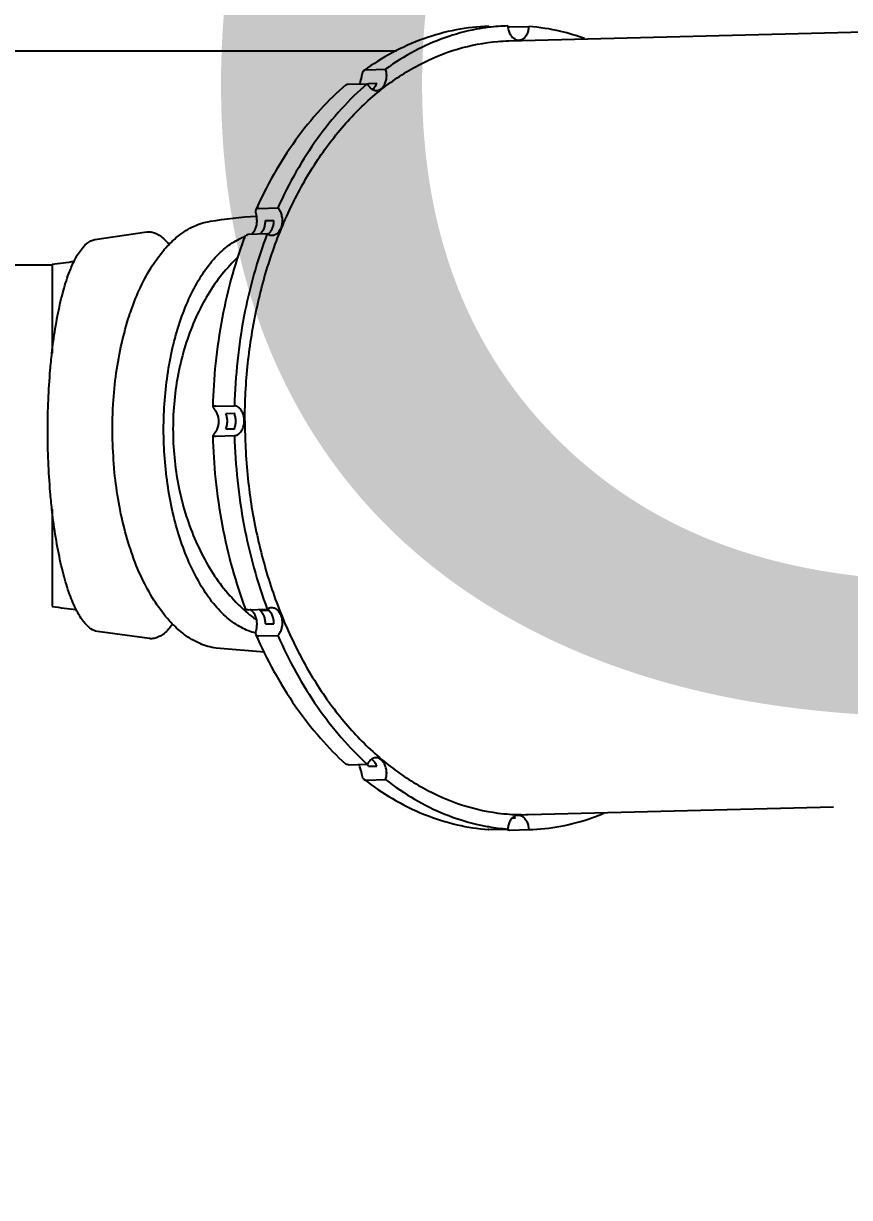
# Model space of a CAD drawing. Header units: inches. Extents: x -40190 to 0, y -3216 to 2257.
# Drawn here: x -22020.39 to -22009.55, y 307.56 to 322.97 of the extents above; entities that cross this region are included whole.
import ezdxf
from ezdxf import colors
from ezdxf.entities.mleader import LeaderData, LeaderLine
from ezdxf.enums import TextEntityAlignment as Align
from ezdxf.math import Vec2, Vec3

# ---------------------------------------------------------------- set-up
doc = ezdxf.new("R2010")
doc.units = ezdxf.units.IN
doc.header["$LTSCALE"] = 0.5
doc.header["$MEASUREMENT"] = 0
for name, color, linetype in [('A113$0$A-ANNO-TEXT', 8, 'Continuous'), ('A113$0$E-POWER-GEN', 8, 'Continuous'), ('E-Anno-Keyn', 72, 'Continuous'), ('E-Anno-Note', 6, 'Continuous'), ('M-Elect-Generator', 94, 'Continuous'), ('M-HVAC-text', 6, 'Continuous'), ('XREF', 7, 'Continuous')]:
    doc.layers.add(name, color=color, linetype=linetype)
doc.styles.add('A113$0$Arial', font='arial.ttf', dxfattribs={"height": 0.076839})
doc.styles.add('MAMEP ANNO', font='arial.ttf', dxfattribs={"height": 0.101562})
doc.styles.get("Standard").update_dxf_attribs({"font": 'simplex.shx'})

# ---------------------------------------------------------------- blocks, each defined once
blk = doc.blocks.new('MLD-KeyNote')
at = {"color": 0, "linetype": 'Continuous', "transparency": 16777216}
blk.add_lwpolyline([(-0.09375, -0.09375), (0.09375, -0.09375), (0.09375, 0.09375), (-0.09375, 0.09375)], close=True, dxfattribs=at)
at = {"color": 0, "linetype": 'ByBlock', "transparency": 16777216, "style": 'MAMEP ANNO'}
blk.add_attdef('ID', text='', height=0.10156, dxfattribs=at).set_placement((0, 0), align=Align.MIDDLE_CENTER)
blk = doc.blocks.new('A113')
at = {"layer": 'A113$0$E-POWER-GEN', "lineweight": 0}
blk.add_3dface([(-22082.1462, 335.9658, 1992.7541), (-21939.9204, 335.9658, 1992.7541), (-21939.9204, 268.1658, 1992.7541), (-22082.1462, 268.1658, 1992.7541)], dxfattribs=at)
at = {"layer": 'A113$0$A-ANNO-TEXT', "lineweight": 13, "style": 'A113$0$Arial', "width": 1.246875}
blk.add_text('CONC. ', height=16, dxfattribs=at).set_placement((-22081.2124, 314.104))

msp = doc.modelspace()

# ---------------------------------------------------------------- linework, layer by layer
at = {"layer": 'M-Elect-Generator', "color": 1}
for p, q in [((-22014.283, 322.933, 0.001), (-22014.283, 322.933, 0.001)), ((-22014.021, 322.743, 0.001), (-22005.07, 322.968, 0.001)), ((-22014.005, 322.926, 0.001), (-22013.755, 322.932, 0.001)), ((-22013.954, 322.776, 0.001), (-22013.933, 322.776, 0.001)), ((-22041.447, 322.613, 0.001), (-22015.492, 322.613, 0.001)), ((-22015.888, 322.365, 0.001), (-22015.637, 322.372, 0.001)), ((-22016.128, 322.175, 0.001), (-22015.878, 322.181, 0.001)), ((-22015.863, 322.185, 0.001), (-22015.752, 322.188, 0.001)), ((-22017.303, 320.544, 0.001), (-22017.053, 320.55, 0.001)), ((-22017.214, 320.384, 0.001), (-22017.102, 320.387, 0.001)), ((-22019.455, 320.135, 0.001), (-22018.771, 320.237, 0.001)), ((-22017.442, 320.207, 0.001), (-22017.191, 320.214, 0.001)), ((-22017.187, 320.211, 0.001), (-22017.175, 320.212, 0.001)), ((-22020.015, 319.798, 0.001), (-22020.783, 319.798, 0.001)), ((-22020.015, 319.808, 0.001), (-22020.015, 318.643, 0.001)), ((-22017.872, 317.949, 0.001), (-22017.621, 317.955, 0.001)), ((-22017.735, 317.853, 0.001), (-22017.623, 317.856, 0.001)), ((-22017.735, 317.649, 0.001), (-22017.623, 317.651, 0.001)), ((-22017.872, 317.556, 0.001), (-22017.621, 317.563, 0.001)), ((-22020.015, 316.597, 0.001), (-22020.015, 315.319, 0.001)), ((-22017.442, 315.277, 0.001), (-22017.191, 315.283, 0.001)), ((-22017.286, 315.27, 0.001), (-22017.175, 315.273, 0.001)), ((-22018.735, 314.898, 0.001), (-22019.421, 314.99, 0.001)), ((-22017.214, 315.091, 0.001), (-22017.102, 315.094, 0.001)), ((-22017.303, 314.933, 0.001), (-22017.053, 314.939, 0.001)), ((-22017.228, 314.722, 0.001), (-22017.861, 314.774, 0.001)), ((-22016.128, 313.243, 0.001), (-22015.878, 313.249, 0.001)), ((-22015.863, 313.222, 0.001), (-22015.752, 313.225, 0.001)), ((-22015.888, 313.04, 0.001), (-22015.637, 313.047, 0.001)), ((-22013.766, 312.588, 0.001), (-22009.758, 312.689, 0.001)), ((-22013.973, 312.544, 0.001), (-22013.933, 312.545, 0.001)), ((-22014.283, 312.392, 0.001), (-22014.289, 312.392, 0.001)), ((-22014.283, 312.392, 0.001), (-22014.043, 312.398, 0.001)), ((-22014.005, 312.385, 0.001), (-22013.755, 312.391, 0.001))]:
    msp.add_line(p, q, dxfattribs=at)
msp.add_arc((-22029.178, 317.563, 0.001), 25, 58.8216, 52.9465, dxfattribs=at)
for points, start_tangent, end_tangent in [([(-22014.283, 322.933, 0.001), (-22014.71, 322.887, 0.001), (-22015.137, 322.771, 0.001), (-22015.551, 322.586, 0.001), (-22015.918, 322.356, 0.001)], (-0.999621, -0.027513), (-0.810575, -0.585634)), ([(-22014.282, 322.921, 0.001), (-22014.449, 322.895, 0.001), (-22014.859, 322.784, 0.001), (-22015.256, 322.609, 0.001), (-22015.637, 322.372, 0.001)], (-0.992547, -0.121864), (-0.810635, -0.585552)), ([(-22014.032, 322.939, 0.001), (-22014.282, 322.921, 0.001)], (-0.999622, -0.027496), (-0.992547, -0.121864)), ([(-22014.032, 322.939, 0.001), (-22014.031, 322.92, 0.001)], (0.048503, -0.998823), (0.118834, -0.992914)), ([(-22014.031, 322.92, 0.001), (-22014.023, 322.882, 0.001), (-22014.003, 322.83, 0.001), (-22013.972, 322.789, 0.001)], (0.118834, -0.992914), (0.708676, -0.705534)), ([(-22014.005, 322.926, 0.001), (-22014.029, 322.92, 0.001)], (-0.999684, -0.025151), (-0.918008, -0.396562)), ([(-22013.888, 322.753, 0.001), (-22013.852, 322.76, 0.001), (-22013.815, 322.785, 0.001), (-22013.784, 322.825, 0.001), (-22013.763, 322.875, 0.001), (-22013.755, 322.932, 0.001)], (0.99965, 0.026449), (0.048622, 0.998817)), ([(-22013.026, 322.773, 0.001), (-22013.338, 322.867, 0.001), (-22013.755, 322.932, 0.001)], (-0.940002, 0.341168), (-0.996985, 0.077589)), ([(-22017.485, 317.756, 0.001), (-22017.445, 318.511, 0.001), (-22017.325, 319.248, 0.001), (-22017.129, 319.95, 0.001), (-22016.861, 320.6, 0.001), (-22016.526, 321.185, 0.001), (-22016.133, 321.691, 0.001), (-22015.689, 322.108, 0.001), (-22015.205, 322.425, 0.001), (-22014.693, 322.636, 0.001), (-22014.162, 322.735, 0.001), (-22014.021, 322.743, 0.001)], (0, 1), (0.999687, 0.025021)), ([(-22013.972, 322.789, 0.001), (-22013.945, 322.768, 0.001)], (0.708676, -0.705534), (0.859887, -0.510485)), ([(-22013.945, 322.768, 0.001), (-22013.935, 322.762, 0.001), (-22013.893, 322.753, 0.001), (-22013.888, 322.753, 0.001)], (0.859887, -0.510485), (0.99965, 0.026449)), ([(-22013.944, 322.768, 0.001), (-22013.933, 322.776, 0.001)], (0.832691, 0.553738), (0.768808, 0.63948)), ([(-22015.888, 322.365, 0.001), (-22015.912, 322.359, 0.001), (-22015.918, 322.356, 0.001)], (-0.999684, -0.025151), (-0.807763, -0.589507)), ([(-22015.757, 322.092, 0.001), (-22015.731, 322.096, 0.001), (-22015.693, 322.116, 0.001), (-22015.66, 322.152, 0.001), (-22015.637, 322.2, 0.001), (-22015.624, 322.257, 0.001), (-22015.625, 322.316, 0.001), (-22015.637, 322.372, 0.001)], (0.999656, 0.026211), (-0.324478, 0.945893)), ([(-22015.976, 322.179, 0.001), (-22015.973, 322.186, 0.001), (-22015.96, 322.238, 0.001)], (0.380671, 0.92471), (0.141158, 0.989987)), ([(-22015.918, 322.356, 0.001), (-22015.931, 322.343, 0.001), (-22015.944, 322.316, 0.001), (-22015.953, 322.28, 0.001), (-22015.96, 322.238, 0.001)], (-0.807763, -0.589507), (-0.141158, -0.989987)), ([(-22016.16, 322.164, 0.001), (-22016.491, 321.842, 0.001), (-22016.818, 321.44, 0.001), (-22017.107, 320.987, 0.001), (-22017.341, 320.525, 0.001)], (-0.757224, -0.653156), (-0.409432, -0.91234)), ([(-22015.878, 322.181, 0.001), (-22016.219, 321.848, 0.001), (-22016.531, 321.461, 0.001), (-22016.81, 321.027, 0.001), (-22017.053, 320.55, 0.001)], (-0.75712, -0.653276), (-0.409837, -0.912159)), ([(-22016.16, 322.164, 0.001), (-22016.152, 322.17, 0.001), (-22016.128, 322.175, 0.001)], (0.72161, 0.6923), (0.999684, 0.025151)), ([(-22015.878, 322.181, 0.001), (-22015.85, 322.138, 0.001), (-22015.815, 322.107, 0.001)], (0.425549, -0.904936), (0.858092, -0.513497)), ([(-22015.869, 322.17, 0.001), (-22015.863, 322.185, 0.001)], (0.434658, 0.900596), (0.365238, 0.930914)), ([(-22015.815, 322.107, 0.001), (-22015.814, 322.107, 0.001), (-22015.773, 322.093, 0.001), (-22015.757, 322.092, 0.001)], (0.858092, -0.513497), (0.999656, 0.026211)), ([(-22015.814, 322.106, 0.001), (-22015.804, 322.113, 0.001)], (0.839424, 0.543477), (0.784519, 0.620105)), ([(-22015.804, 322.113, 0.001), (-22015.792, 322.124, 0.001)], (0.784519, 0.620105), (0.708601, 0.705609)), ([(-22015.792, 322.124, 0.001), (-22015.774, 322.145, 0.001), (-22015.752, 322.188, 0.001)], (0.708601, 0.705609), (0.365238, 0.930914)), ([(-22017.34, 320.525, 0.001), (-22017.344, 320.508, 0.001), (-22017.341, 320.479, 0.001), (-22017.332, 320.44, 0.001)], (-0.444875, -0.895593), (0.2308, -0.973001)), ([(-22017.303, 320.544, 0.001), (-22017.326, 320.54, 0.001), (-22017.34, 320.525, 0.001)], (-0.999684, -0.025151), (-0.444875, -0.895593)), ([(-22017.125, 320.192, 0.001), (-22017.11, 320.193, 0.001), (-22017.07, 320.21, 0.001), (-22017.036, 320.242, 0.001), (-22017.01, 320.287, 0.001), (-22016.994, 320.342, 0.001), (-22016.991, 320.401, 0.001), (-22017.001, 320.458, 0.001), (-22017.022, 320.51, 0.001), (-22017.053, 320.55, 0.001)], (0.999712, 0.024006), (-0.715527, 0.698585)), ([(-22018.484, 320.067, 0.001), (-22018.356, 320.184, 0.001), (-22018.152, 320.31, 0.001), (-22017.942, 320.375, 0.001)], (0.695279, 0.71874), (0.987216, 0.159391)), ([(-22017.942, 320.375, 0.001), (-22017.333, 320.444, 0.001)], (0.987221, 0.159354), (0.997903, 0.064728)), ([(-22017.395, 320.208, 0.001), (-22017.368, 320.236, 0.001), (-22017.344, 320.279, 0.001), (-22017.329, 320.33, 0.001), (-22017.325, 320.385, 0.001), (-22017.332, 320.44, 0.001)], (0.788164, 0.615466), (-0.2308, 0.973001)), ([(-22017.284, 320.211, 0.001), (-22017.256, 320.24, 0.001), (-22017.232, 320.282, 0.001), (-22017.218, 320.331, 0.001), (-22017.214, 320.384, 0.001)], (0.785084, 0.61939), (-0.015078, 0.999886)), ([(-22017.144, 320.243, 0.001), (-22017.121, 320.285, 0.001), (-22017.107, 320.334, 0.001), (-22017.102, 320.387, 0.001)], (0.593386, 0.804918), (-0.015078, 0.999886)), ([(-22018.771, 320.237, 0.001), (-22018.7, 320.233, 0.001), (-22018.583, 320.175, 0.001), (-22018.478, 320.065, 0.001)], (0.995332, 0.096512), (0.587974, -0.80888)), ([(-22017.191, 320.214, 0.001), (-22017.366, 319.68, 0.001), (-22017.497, 319.121, 0.001), (-22017.582, 318.544, 0.001), (-22017.621, 317.955, 0.001)], (-0.353204, -0.935546), (-0.026357, -0.999653)), ([(-22017.463, 320.189, 0.001), (-22017.442, 320.207, 0.001)], (0.34666, 0.937991), (0.999684, 0.025151)), ([(-22017.191, 320.214, 0.001), (-22017.187, 320.211, 0.001)], (0.812777, -0.582575), (0.833752, -0.55214)), ([(-22017.187, 320.211, 0.001), (-22017.152, 320.195, 0.001), (-22017.125, 320.192, 0.001)], (0.833752, -0.55214), (0.999712, 0.024006)), ([(-22017.175, 320.212, 0.001), (-22017.159, 320.225, 0.001)], (0.799475, 0.600699), (0.702773, 0.711414)), ([(-22017.159, 320.225, 0.001), (-22017.144, 320.243, 0.001)], (0.702773, 0.711414), (0.593386, 0.804918)), ([(-22019.727, 319.848, 0.001), (-22019.705, 319.892, 0.001), (-22019.607, 320.036, 0.001), (-22019.505, 320.118, 0.001), (-22019.455, 320.135, 0.001)], (0.441352, 0.897334), (0.981004, 0.193988)), ([(-22018.551, 317.644, 0.001), (-22018.536, 318.027, 0.001), (-22018.493, 318.402, 0.001), (-22018.422, 318.758, 0.001), (-22018.324, 319.091, 0.001), (-22018.201, 319.393, 0.001), (-22018.056, 319.658, 0.001), (-22017.894, 319.876, 0.001), (-22017.716, 320.044, 0.001), (-22017.529, 320.157, 0.001), (-22017.487, 320.174, 0.001)], (0, 1), (0.935528, 0.353252)), ([(-22018.531, 320.017, 0.001), (-22018.484, 320.067, 0.001)], (0.661826, 0.749658), (0.695279, 0.71874)), ([(-22017.478, 320.195, 0.001), (-22017.647, 319.681, 0.001), (-22017.783, 319.104, 0.001), (-22017.87, 318.508, 0.001), (-22017.907, 317.942, 0.001)], (-0.353646, -0.935379), (-0.025793, -0.999667)), ([(-22018.987, 319.179, 0.001), (-22018.872, 319.47, 0.001), (-22018.72, 319.759, 0.001), (-22018.546, 319.999, 0.001), (-22018.531, 320.017, 0.001)], (0.322423, 0.946596), (0.661826, 0.749658)), ([(-22017.575, 319.906, 0.001), (-22017.603, 319.879, 0.001), (-22017.809, 319.647, 0.001), (-22017.991, 319.377, 0.001), (-22018.144, 319.074, 0.001), (-22018.267, 318.742, 0.001), (-22018.356, 318.39, 0.001), (-22018.41, 318.023, 0.001), (-22018.428, 317.649, 0.001)], (-0.730082, -0.68336), (0, -1)), ([(-22020.017, 318.644, 0.001), (-22019.999, 318.793, 0.001), (-22019.943, 319.134, 0.001), (-22019.875, 319.435, 0.001), (-22019.795, 319.69, 0.001), (-22019.727, 319.848, 0.001)], (0.112588, 0.993642), (0.441352, 0.897334)), ([(-22019.725, 319.846, 0.001), (-22020.015, 319.808, 0.001)], (-0.991132, -0.132878), (-0.991424, -0.130685)), ([(-22019.218, 317.881, 0.001), (-22019.213, 317.975, 0.001), (-22019.172, 318.384, 0.001), (-22019.1, 318.775, 0.001), (-22019, 319.14, 0.001), (-22018.987, 319.179, 0.001)], (0.044296, 0.999018), (0.322423, 0.946596)), ([(-22020.017, 316.597, 0.001), (-22020.039, 316.823, 0.001), (-22020.064, 317.22, 0.001), (-22020.072, 317.626, 0.001), (-22020.064, 318.03, 0.001), (-22020.039, 318.422, 0.001), (-22020.017, 318.644, 0.001)], (-0.110317, 0.993896), (0.112588, 0.993642)), ([(-22017.872, 317.949, 0.001), (-22017.905, 317.944, 0.001), (-22017.906, 317.942, 0.001)], (-0.999684, -0.025151), (0.103042, -0.994677)), ([(-22017.906, 317.942, 0.001), (-22017.894, 317.921, 0.001), (-22017.873, 317.896, 0.001)], (0.103042, -0.994677), (0.618733, -0.785602)), ([(-22017.873, 317.601, 0.001), (-22017.848, 317.642, 0.001), (-22017.831, 317.693, 0.001), (-22017.826, 317.747, 0.001), (-22017.831, 317.803, 0.001), (-22017.848, 317.853, 0.001), (-22017.873, 317.896, 0.001)], (0.634122, 0.773233), (-0.618733, 0.785602)), ([(-22017.621, 317.563, 0.001), (-22017.581, 317.574, 0.001), (-22017.545, 317.603, 0.001), (-22017.516, 317.645, 0.001), (-22017.498, 317.698, 0.001), (-22017.492, 317.756, 0.001), (-22017.498, 317.814, 0.001), (-22017.516, 317.868, 0.001), (-22017.545, 317.912, 0.001), (-22017.581, 317.942, 0.001), (-22017.621, 317.955, 0.001)], (0.997417, 0.071834), (-0.9926, 0.121432)), ([(-22019.2, 317.127, 0.001), (-22019.201, 317.141, 0.001), (-22019.223, 317.558, 0.001), (-22019.218, 317.881, 0.001)], (-0.092054, 0.995754), (0.044296, 0.999018)), ([(-22017.735, 317.649, 0.001), (-22017.72, 317.697, 0.001), (-22017.714, 317.75, 0.001), (-22017.72, 317.803, 0.001), (-22017.735, 317.853, 0.001)], (0.397672, 0.917528), (-0.39049, 0.920607)), ([(-22017.623, 317.651, 0.001), (-22017.608, 317.7, 0.001), (-22017.603, 317.753, 0.001), (-22017.608, 317.806, 0.001), (-22017.623, 317.856, 0.001)], (0.397672, 0.917528), (-0.39049, 0.920607)), ([(-22017.485, 317.756, 0.001), (-22017.485, 317.747, 0.001)], (0, -1), (0.0012, -0.999999)), ([(-22017.485, 317.747, 0.001), (-22017.476, 317.403, 0.001)], (0.0012, -0.999999), (0.049094, -0.998794)), ([(-22017.344, 314.971, 0.001), (-22017.529, 315.043, 0.001), (-22017.716, 315.172, 0.001), (-22017.894, 315.355, 0.001), (-22018.056, 315.588, 0.001), (-22018.201, 315.865, 0.001), (-22018.324, 316.177, 0.001), (-22018.422, 316.519, 0.001), (-22018.493, 316.882, 0.001), (-22018.536, 317.26, 0.001), (-22018.551, 317.644, 0.001)], (-0.971474, 0.237147), (0, 1)), ([(-22018.428, 317.649, 0.001), (-22018.41, 317.274, 0.001), (-22018.356, 316.905, 0.001), (-22018.267, 316.548, 0.001), (-22018.144, 316.21, 0.001), (-22017.991, 315.9, 0.001), (-22017.809, 315.62, 0.001), (-22017.603, 315.378, 0.001), (-22017.491, 315.271, 0.001)], (0, -1), (0.749244, -0.662295)), ([(-22017.873, 317.601, 0.001), (-22017.894, 317.577, 0.001), (-22017.905, 317.56, 0.001)], (-0.634122, -0.773233), (-0.149595, -0.988747)), ([(-22017.907, 317.56, 0.001), (-22017.87, 316.991, 0.001), (-22017.783, 316.391, 0.001), (-22017.647, 315.808, 0.001), (-22017.478, 315.286, 0.001)], (0.025757, -0.999668), (0.347887, -0.937536)), ([(-22017.905, 317.56, 0.001), (-22017.905, 317.558, 0.001), (-22017.872, 317.556, 0.001)], (-0.149595, -0.988747), (0.999684, 0.025151)), ([(-22017.621, 317.563, 0.001), (-22017.582, 316.972, 0.001), (-22017.497, 316.391, 0.001), (-22017.366, 315.826, 0.001), (-22017.191, 315.283, 0.001)], (0.026322, -0.999654), (0.347421, -0.937709)), ([(-22017.476, 317.403, 0.001), (-22017.445, 316.998, 0.001), (-22017.325, 316.255, 0.001), (-22017.129, 315.544, 0.001), (-22016.861, 314.88, 0.001), (-22016.526, 314.278, 0.001), (-22016.133, 313.752, 0.001), (-22015.689, 313.313, 0.001), (-22015.205, 312.972, 0.001), (-22014.693, 312.735, 0.001), (-22014.162, 312.609, 0.001), (-22014.009, 312.593, 0.001)], (0.049094, -0.998794), (0.997528, -0.070265)), ([(-22018.957, 315.988, 0.001), (-22019.066, 316.344, 0.001), (-22019.149, 316.733, 0.001), (-22019.2, 317.127, 0.001)], (-0.336436, 0.941706), (-0.092054, 0.995754)), ([(-22019.699, 315.278, 0.001), (-22019.705, 315.29, 0.001), (-22019.795, 315.509, 0.001), (-22019.875, 315.779, 0.001), (-22019.943, 316.093, 0.001), (-22019.999, 316.444, 0.001), (-22020.017, 316.597, 0.001)], (-0.449839, 0.89311), (-0.110317, 0.993896)), ([(-22018.463, 315.119, 0.001), (-22018.477, 315.134, 0.001), (-22018.657, 315.37, 0.001), (-22018.818, 315.655, 0.001), (-22018.955, 315.982, 0.001), (-22018.957, 315.988, 0.001)], (-0.681162, 0.732133), (-0.336436, 0.941706)), ([(-22020.015, 315.319, 0.001), (-22019.698, 315.278, 0.001)], (0.991797, -0.127822), (0.991911, -0.126939)), ([(-22019.421, 314.99, 0.001), (-22019.505, 315.026, 0.001), (-22019.607, 315.128, 0.001), (-22019.699, 315.278, 0.001)], (-0.98285, 0.184406), (-0.449839, 0.89311)), ([(-22017.491, 315.271, 0.001), (-22017.487, 315.268, 0.001)], (0.749244, -0.662295), (0.750853, -0.660469)), ([(-22017.442, 315.277, 0.001), (-22017.476, 315.284, 0.001), (-22017.476, 315.285, 0.001)], (-0.999684, -0.025151), (0.587147, 0.80948)), ([(-22017.332, 315.03, 0.001), (-22017.325, 315.084, 0.001), (-22017.329, 315.14, 0.001), (-22017.344, 315.192, 0.001), (-22017.368, 315.236, 0.001), (-22017.4, 315.269, 0.001), (-22017.415, 315.279, 0.001)], (0.233437, 0.972372), (-0.871026, 0.491237)), ([(-22017.135, 315.301, 0.001), (-22017.152, 315.3, 0.001), (-22017.191, 315.283, 0.001)], (-0.999699, -0.024535), (-0.832132, -0.554578)), ([(-22017.102, 315.094, 0.001), (-22017.107, 315.147, 0.001), (-22017.121, 315.197, 0.001), (-22017.144, 315.24, 0.001), (-22017.175, 315.273, 0.001)], (0.015089, 0.999886), (-0.780227, 0.625496)), ([(-22017.053, 314.939, 0.001), (-22017.022, 314.978, 0.001), (-22017.001, 315.029, 0.001), (-22016.991, 315.086, 0.001), (-22016.994, 315.145, 0.001), (-22017.01, 315.2, 0.001), (-22017.036, 315.247, 0.001), (-22017.07, 315.281, 0.001), (-22017.11, 315.299, 0.001), (-22017.135, 315.301, 0.001)], (0.733732, 0.679439), (-0.999699, -0.024535)), ([(-22018.437, 315.092, 0.001), (-22018.463, 315.119, 0.001)], (-0.698474, 0.715635), (-0.681162, 0.732133)), ([(-22017.487, 315.268, 0.001), (-22017.469, 315.252, 0.001)], (0.750853, -0.660469), (0.758635, -0.651516)), ([(-22017.469, 315.252, 0.001), (-22017.466, 315.249, 0.001)], (0.758635, -0.651516), (0.759943, -0.64999)), ([(-22017.466, 315.249, 0.001), (-22017.376, 315.176, 0.001), (-22017.333, 315.145, 0.001)], (0.759943, -0.64999), (0.813588, -0.581442)), ([(-22017.214, 315.091, 0.001), (-22017.218, 315.145, 0.001), (-22017.232, 315.194, 0.001), (-22017.256, 315.237, 0.001), (-22017.286, 315.27, 0.001)], (0.015089, 0.999886), (-0.780227, 0.625496)), ([(-22018.432, 315.093, 0.001), (-22018.449, 315.068, 0.001), (-22018.561, 314.952, 0.001), (-22018.677, 314.9, 0.001), (-22018.736, 314.898, 0.001)], (-0.556633, -0.830759), (-0.996062, 0.08866)), ([(-22017.861, 314.774, 0.001), (-22018.073, 314.833, 0.001), (-22018.28, 314.953, 0.001), (-22018.437, 315.092, 0.001)], (-0.991429, 0.13065), (-0.698474, 0.715635)), ([(-22017.332, 315.03, 0.001), (-22017.341, 314.992, 0.001), (-22017.344, 314.964, 0.001), (-22017.34, 314.95, 0.001)], (-0.233437, -0.972372), (0.464552, -0.885546)), ([(-22017.342, 314.949, 0.001), (-22017.108, 314.476, 0.001), (-22016.819, 314.009, 0.001), (-22016.493, 313.592, 0.001), (-22016.163, 313.254, 0.001)], (0.401823, -0.915717), (0.738584, -0.674161)), ([(-22017.34, 314.95, 0.001), (-22017.326, 314.936, 0.001), (-22017.303, 314.933, 0.001)], (0.464552, -0.885546), (0.999684, 0.025151)), ([(-22017.053, 314.939, 0.001), (-22016.81, 314.451, 0.001), (-22016.531, 314.002, 0.001), (-22016.219, 313.6, 0.001), (-22015.878, 313.249, 0.001)], (0.402256, -0.915527), (0.738443, -0.674316)), ([(-22015.823, 313.314, 0.001), (-22015.85, 313.291, 0.001), (-22015.878, 313.249, 0.001)], (-0.832251, -0.554399), (-0.433939, -0.900942)), ([(-22015.767, 313.333, 0.001), (-22015.773, 313.333, 0.001), (-22015.814, 313.32, 0.001), (-22015.823, 313.314, 0.001)], (-0.999718, -0.023735), (-0.832251, -0.554399)), ([(-22015.803, 313.301, 0.001), (-22015.804, 313.302, 0.001), (-22015.822, 313.315, 0.001)], (-0.75917, 0.650893), (-0.859849, 0.510549)), ([(-22015.752, 313.225, 0.001), (-22015.774, 313.268, 0.001), (-22015.803, 313.301, 0.001)], (-0.359087, 0.933304), (-0.75917, 0.650893)), ([(-22015.637, 313.047, 0.001), (-22015.625, 313.102, 0.001), (-22015.624, 313.161, 0.001), (-22015.637, 313.218, 0.001), (-22015.66, 313.267, 0.001), (-22015.693, 313.305, 0.001), (-22015.731, 313.327, 0.001), (-22015.767, 313.333, 0.001)], (0.329563, 0.944134), (-0.999718, -0.023735)), ([(-22016.128, 313.243, 0.001), (-22016.152, 313.247, 0.001), (-22016.162, 313.254, 0.001)], (-0.999684, -0.025151), (-0.699014, 0.715108)), ([(-22015.96, 313.163, 0.001), (-22015.973, 313.216, 0.001), (-22015.987, 313.247, 0.001)], (-0.140172, 0.990127), (-0.481827, 0.876267)), ([(-22015.96, 313.163, 0.001), (-22015.953, 313.121, 0.001), (-22015.944, 313.086, 0.001), (-22015.931, 313.06, 0.001), (-22015.921, 313.051, 0.001)], (0.140172, -0.990127), (0.789484, -0.613771)), ([(-22015.863, 313.222, 0.001), (-22015.876, 313.25, 0.001)], (-0.359087, 0.933304), (-0.485417, 0.874283)), ([(-22015.921, 313.051, 0.001), (-22015.912, 313.045, 0.001), (-22015.888, 313.04, 0.001)], (0.789484, -0.613771), (0.999684, 0.025151)), ([(-22015.921, 313.051, 0.001), (-22015.548, 312.798, 0.001), (-22015.128, 312.591, 0.001), (-22014.696, 312.455, 0.001), (-22014.289, 312.392, 0.001)], (0.791219, -0.611533), (0.99698, -0.07766)), ([(-22015.637, 313.047, 0.001), (-22015.257, 312.79, 0.001), (-22014.859, 312.595, 0.001), (-22014.45, 312.464, 0.001), (-22014.283, 312.43, 0.001)], (0.791312, -0.611412), (0.985263, -0.171047)), ([(-22013.974, 312.544, 0.001), (-22014.003, 312.506, 0.001), (-22014.023, 312.455, 0.001), (-22014.032, 312.398, 0.001)], (-0.717614, -0.696441), (-0.048622, -0.998817)), ([(-22014.009, 312.593, 0.001), (-22013.765, 312.588, 0.001)], (0.997528, -0.070265), (0.999687, 0.025021)), ([(-22013.954, 312.56, 0.001), (-22013.972, 312.545, 0.001), (-22013.974, 312.544, 0.001)], (-0.833286, -0.552842), (-0.717614, -0.696441)), ([(-22013.898, 312.578, 0.001), (-22013.935, 312.57, 0.001), (-22013.954, 312.56, 0.001)], (-0.99965, -0.026449), (-0.833286, -0.552842)), ([(-22013.933, 312.545, 0.001), (-22013.952, 312.559, 0.001)], (-0.749932, 0.661515), (-0.857291, 0.514832)), ([(-22013.755, 312.391, 0.001), (-22013.763, 312.449, 0.001), (-22013.784, 312.5, 0.001), (-22013.815, 312.541, 0.001), (-22013.852, 312.568, 0.001), (-22013.893, 312.578, 0.001), (-22013.898, 312.578, 0.001)], (-0.048503, 0.998823), (-0.99965, -0.026449)), ([(-22013.755, 312.391, 0.001), (-22013.337, 312.436, 0.001), (-22012.928, 312.546, 0.001), (-22012.774, 312.606, 0.001)], (0.999622, 0.027496), (0.922177, 0.386769)), ([(-22014.283, 312.43, 0.001), (-22014.032, 312.398, 0.001)], (0.985263, -0.171047), (0.996985, -0.077589)), ([(-22014.044, 312.397, 0.001), (-22014.032, 312.39, 0.001), (-22014.005, 312.385, 0.001)], (0.837307, -0.546734), (0.999684, 0.025151))]:
    msp.add_spline(points, degree=3, dxfattribs=dict(at, start_tangent=start_tangent, end_tangent=end_tangent))

# ---------------------------------------------------------------- block references
at = {"layer": 'XREF'}
msp.add_blockref('A113', (0.075, 0), dxfattribs=at)

# ---------------------------------------------------------------- leaders
at = {"layer": 'E-Anno-Keyn'}
ml = msp.add_multileader_block('Standard', dxfattribs=at)
ml.set_content('MLD-KeyNote', color=256, scale=96)
ml.set_attribute('ID', '18', width=0)
ml.set_leader_properties(color=256, linetype='Continuous')
ml.build(insert=Vec2(0, 0))
ml.multileader.update_dxf_attribs({"has_dogleg": 0, "text_left_attachment_type": 2, "text_right_attachment_type": 2, "dogleg_length": 3.844, "arrow_head_size": 12, "scale": 96})
ctx = ml.context
ctx.base_point, ctx.scale, ctx.char_height, ctx.arrow_head_size, ctx.landing_gap_size, ctx.plane_origin = Vec3(-23166.119, 1004.809), 96, 737.28, 12, 384, Vec3(-23254.357, 947.575)
ctx.left_attachment, ctx.right_attachment = 2, 2
notes = []
notes.append((ctx, [(0, (0, 0, 0), (0, 0), (1, 0), 1, [])]))
ctx.block.insert = Vec3(-23157.119, 1004.809)
ml = msp.add_multileader_block('Standard', dxfattribs=at)
ml.set_content('MLD-KeyNote', color=256, scale=96)
ml.set_attribute('ID', '18', width=0)
ml.set_leader_properties(color=256, linetype='Continuous')
ml.build(insert=Vec2(0, 0))
ml.multileader.update_dxf_attribs({"has_dogleg": 0, "text_left_attachment_type": 2, "text_right_attachment_type": 2, "dogleg_length": 3.844, "arrow_head_size": 12, "scale": 96})
ctx = ml.context
ctx.base_point, ctx.scale, ctx.char_height, ctx.arrow_head_size, ctx.landing_gap_size, ctx.plane_origin = Vec3(-22208.475, 994.86), 96, 737.28, 12, 384, Vec3(-22296.713, 937.626)
ctx.left_attachment, ctx.right_attachment = 2, 2
notes.append((ctx, [(0, (0, 0, 0), (0, 0), (1, 0), 1, [])]))
ctx.block.insert = Vec3(-22199.475, 994.86)
ml = msp.add_multileader_block('Standard', dxfattribs=at)
ml.set_content('MLD-KeyNote', color=(89, 89, 89), scale=96)
ml.set_attribute('ID', '8', width=0)
ml.set_leader_properties(color=256, linetype='Continuous')
ml.build(insert=Vec2(0, 0))
ml.multileader.update_dxf_attribs({"has_dogleg": 0, "text_left_attachment_type": 2, "text_right_attachment_type": 2, "dogleg_length": 3.844, "arrow_head_size": 12, "scale": 96})
ctx = ml.context
ctx.base_point, ctx.scale, ctx.char_height, ctx.arrow_head_size, ctx.landing_gap_size, ctx.plane_origin = Vec3(-23073.723, 986.388), 96, 737.28, 12, 384, Vec3(-23174.971, 930.501)
ctx.left_attachment, ctx.right_attachment = 2, 2
notes.append((ctx, [(0, (0, 0, 0), (0, 0), (1, 0), 1, [])]))
ctx.block.insert = Vec3(-23064.723, 986.388)
ml = msp.add_multileader_block('Standard', dxfattribs=at)
ml.set_content('MLD-KeyNote', color=(89, 89, 89), scale=96)
ml.set_attribute('ID', '8', width=0)
ml.set_leader_properties(color=256, linetype='Continuous')
ml.build(insert=Vec2(0, 0))
ml.multileader.update_dxf_attribs({"has_dogleg": 0, "text_left_attachment_type": 2, "text_right_attachment_type": 2, "dogleg_length": 3.844, "arrow_head_size": 12, "scale": 96})
ctx = ml.context
ctx.base_point, ctx.scale, ctx.char_height, ctx.arrow_head_size, ctx.landing_gap_size, ctx.plane_origin = Vec3(-22400.967, 910.122), 96, 737.28, 12, 384, Vec3(-22502.215, 854.235)
ctx.left_attachment, ctx.right_attachment = 2, 2
notes.append((ctx, [(0, (0, 0, 0), (0, 0), (1, 0), 1, [])]))
ctx.block.insert = Vec3(-22391.967, 910.122)
ml = msp.add_multileader_block('Standard', dxfattribs=at)
ml.set_content('MLD-KeyNote', color=(89, 89, 89), scale=96)
ml.set_attribute('ID', '8', width=0)
ml.set_leader_properties(color=256, linetype='Continuous')
ml.build(insert=Vec2(0, 0))
ml.multileader.update_dxf_attribs({"has_dogleg": 0, "text_left_attachment_type": 2, "text_right_attachment_type": 2, "dogleg_length": 3.844, "arrow_head_size": 12, "scale": 96})
ctx = ml.context
ctx.base_point, ctx.scale, ctx.char_height, ctx.arrow_head_size, ctx.landing_gap_size, ctx.plane_origin = Vec3(-22801.971, 603.734), 96, 737.28, 12, 384, Vec3(-22903.219, 547.847)
ctx.left_attachment, ctx.right_attachment = 2, 2
notes.append((ctx, [(0, (0, 0, 0), (0, 0), (1, 0), 1, [])]))
ctx.block.insert = Vec3(-22792.971, 603.734)
ml = msp.add_multileader_block('Standard', dxfattribs=at)
ml.set_content('MLD-KeyNote', color=(89, 89, 89), scale=96)
ml.set_attribute('ID', '8', width=0)
ml.set_leader_properties(color=256, linetype='Continuous')
ml.build(insert=Vec2(0, 0))
ml.multileader.update_dxf_attribs({"has_dogleg": 0, "text_left_attachment_type": 2, "text_right_attachment_type": 2, "dogleg_length": 3.844, "arrow_head_size": 12, "scale": 96})
ctx = ml.context
ctx.base_point, ctx.scale, ctx.char_height, ctx.arrow_head_size, ctx.landing_gap_size, ctx.plane_origin = Vec3(-22251.946, 584.115), 96, 737.28, 12, 384, Vec3(-22353.193, 528.228)
ctx.left_attachment, ctx.right_attachment = 2, 2
notes.append((ctx, [(0, (0, 0, 0), (0, 0), (1, 0), 1, [])]))
ctx.block.insert = Vec3(-22242.946, 584.115)
at = {"layer": 'E-Anno-Note'}
ml = msp.add_multileader_mtext('Standard', dxfattribs=at)
ml.set_content('HEAT TRACE FOR \\PATRIUM GUTTERS', color=(89, 89, 89), style='MAMEP ANNO')
ml.set_leader_properties(color=256, linetype='Continuous')
ml.build(insert=Vec2(0, 0))
ml.multileader.update_dxf_attribs({"has_dogleg": 0, "text_right_attachment_type": 3, "dogleg_length": 3.844, "arrow_head_size": 12, "scale": 96})
ctx = ml.context
ctx.base_point, ctx.scale, ctx.char_height, ctx.arrow_head_size, ctx.landing_gap_size, ctx.plane_origin = Vec3(-23030.776, 582.74), 96, 7.68, 12, 3.75, Vec3(-22941.287, 600.993)
ctx.right_attachment = 3
notes.append((ctx, [(0, (0, 0, 0), (0, 0), (1, 0), 1, [])]))
ctx.mtext.insert, ctx.mtext.flow_direction = Vec3(-23027.026, 586.645), 5
at = {"layer": 'M-HVAC-text'}
ml = msp.add_multileader_block('Standard', dxfattribs=at)
ml.set_content('MLD-KeyNote', color=(89, 89, 89), scale=96)
ml.set_attribute('ID', '15', width=0)
ml.set_leader_properties(color=256, linetype='Continuous')
ml.build(insert=Vec2(0, 0))
ml.multileader.update_dxf_attribs({"has_dogleg": 0, "text_left_attachment_type": 2, "text_right_attachment_type": 2, "dogleg_length": 3.844, "arrow_head_size": 12, "scale": 96})
ctx = ml.context
ctx.base_point, ctx.scale, ctx.char_height, ctx.arrow_head_size, ctx.landing_gap_size, ctx.plane_origin = Vec3(-22893.337, 1357.489), 96, 737.28, 12, 384, Vec3(-22994.585, 1301.602)
ctx.left_attachment, ctx.right_attachment = 2, 2
notes.append((ctx, [(0, (0, 0, 0), (0, 0), (1, 0), 1, [])]))
ctx.block.insert = Vec3(-22884.337, 1357.489)
ml = msp.add_multileader_block('Standard', dxfattribs=at)
ml.set_content('MLD-KeyNote', color=(89, 89, 89), scale=96)
ml.set_attribute('ID', '15', width=0)
ml.set_leader_properties(color=256, linetype='Continuous')
ml.build(insert=Vec2(0, 0))
ml.multileader.update_dxf_attribs({"has_dogleg": 0, "text_left_attachment_type": 2, "text_right_attachment_type": 2, "dogleg_length": 3.844, "arrow_head_size": 12, "scale": 96})
ctx = ml.context
ctx.base_point, ctx.scale, ctx.char_height, ctx.arrow_head_size, ctx.landing_gap_size, ctx.plane_origin = Vec3(-22532.383, 1345.396), 96, 737.28, 12, 384, Vec3(-22633.631, 1289.509)
ctx.left_attachment, ctx.right_attachment = 2, 2
notes.append((ctx, [(0, (0, 0, 0), (0, 0), (1, 0), 1, [])]))
ctx.block.insert = Vec3(-22523.383, 1345.396)
ml = msp.add_multileader_block('Standard', dxfattribs=at)
ml.set_content('MLD-KeyNote', color=(89, 89, 89), scale=96)
ml.set_attribute('ID', '15', width=0)
ml.set_leader_properties(color=256, linetype='Continuous')
ml.build(insert=Vec2(0, 0))
ml.multileader.update_dxf_attribs({"has_dogleg": 0, "text_left_attachment_type": 2, "text_right_attachment_type": 2, "dogleg_length": 3.844, "arrow_head_size": 12, "scale": 96})
ctx = ml.context
ctx.base_point, ctx.scale, ctx.char_height, ctx.arrow_head_size, ctx.landing_gap_size, ctx.plane_origin = Vec3(-22132.245, 1344.981), 96, 737.28, 12, 384, Vec3(-22233.493, 1289.094)
ctx.left_attachment, ctx.right_attachment = 2, 2
notes.append((ctx, [(0, (0, 0, 0), (0, 0), (1, 0), 1, [])]))
ctx.block.insert = Vec3(-22123.245, 1344.981)
ml = msp.add_multileader_block('Standard', dxfattribs=at)
ml.set_content('MLD-KeyNote', color=(89, 89, 89), scale=96)
ml.set_attribute('ID', '15', width=0)
ml.set_leader_properties(color=256, linetype='Continuous')
ml.build(insert=Vec2(0, 0))
ml.multileader.update_dxf_attribs({"has_dogleg": 0, "text_left_attachment_type": 2, "text_right_attachment_type": 2, "dogleg_length": 3.844, "arrow_head_size": 12, "scale": 96})
ctx = ml.context
ctx.base_point, ctx.scale, ctx.char_height, ctx.arrow_head_size, ctx.landing_gap_size, ctx.plane_origin = Vec3(-22733.748, 1113.309), 96, 737.28, 12, 384, Vec3(-22834.996, 1057.423)
ctx.left_attachment, ctx.right_attachment = 2, 2
notes.append((ctx, [(0, (0, 0, 0), (0, 0), (1, 0), 1, [])]))
ctx.block.insert = Vec3(-22724.748, 1113.309)
for ctx, leaders in notes:
    for number, flags, end, landing, length, lines in leaders:
        leader = LeaderData()
        leader.index, (leader.has_last_leader_line, leader.has_dogleg_vector, leader.attachment_direction) = number, flags
        leader.last_leader_point, leader.dogleg_vector, leader.dogleg_length = Vec3(end), Vec3(landing), length
        for number, points, colour, breaks in lines:
            line = LeaderLine()
            line.index, line.vertices, line.color, line.breaks = number, Vec3.list(points), colors.encode_raw_color(colour), breaks
            leader.lines.append(line)
        ctx.leaders.append(leader)

doc.saveas('drawing.dxf')
